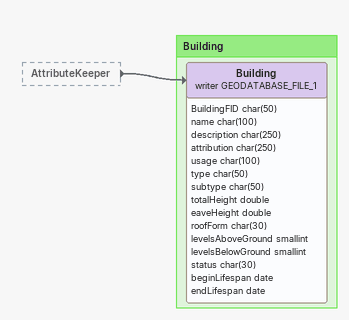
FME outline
AttributeKeeper [outside]
    -> Building (writer GEODATABASE_FILE_1)

Bookmark: Building
Building (writer GEODATABASE_FILE_1)
    attributes: BuildingFID char(50), name char(100), description char(250), attribution char(250), usage char(100), type char(50), subtype char(50), totalHeight double, eaveHeight double, roofForm char(30), levelsAboveGround smallint, levelsBelowGround smallint, status char(30), beginLifespan date, endLifespan date
